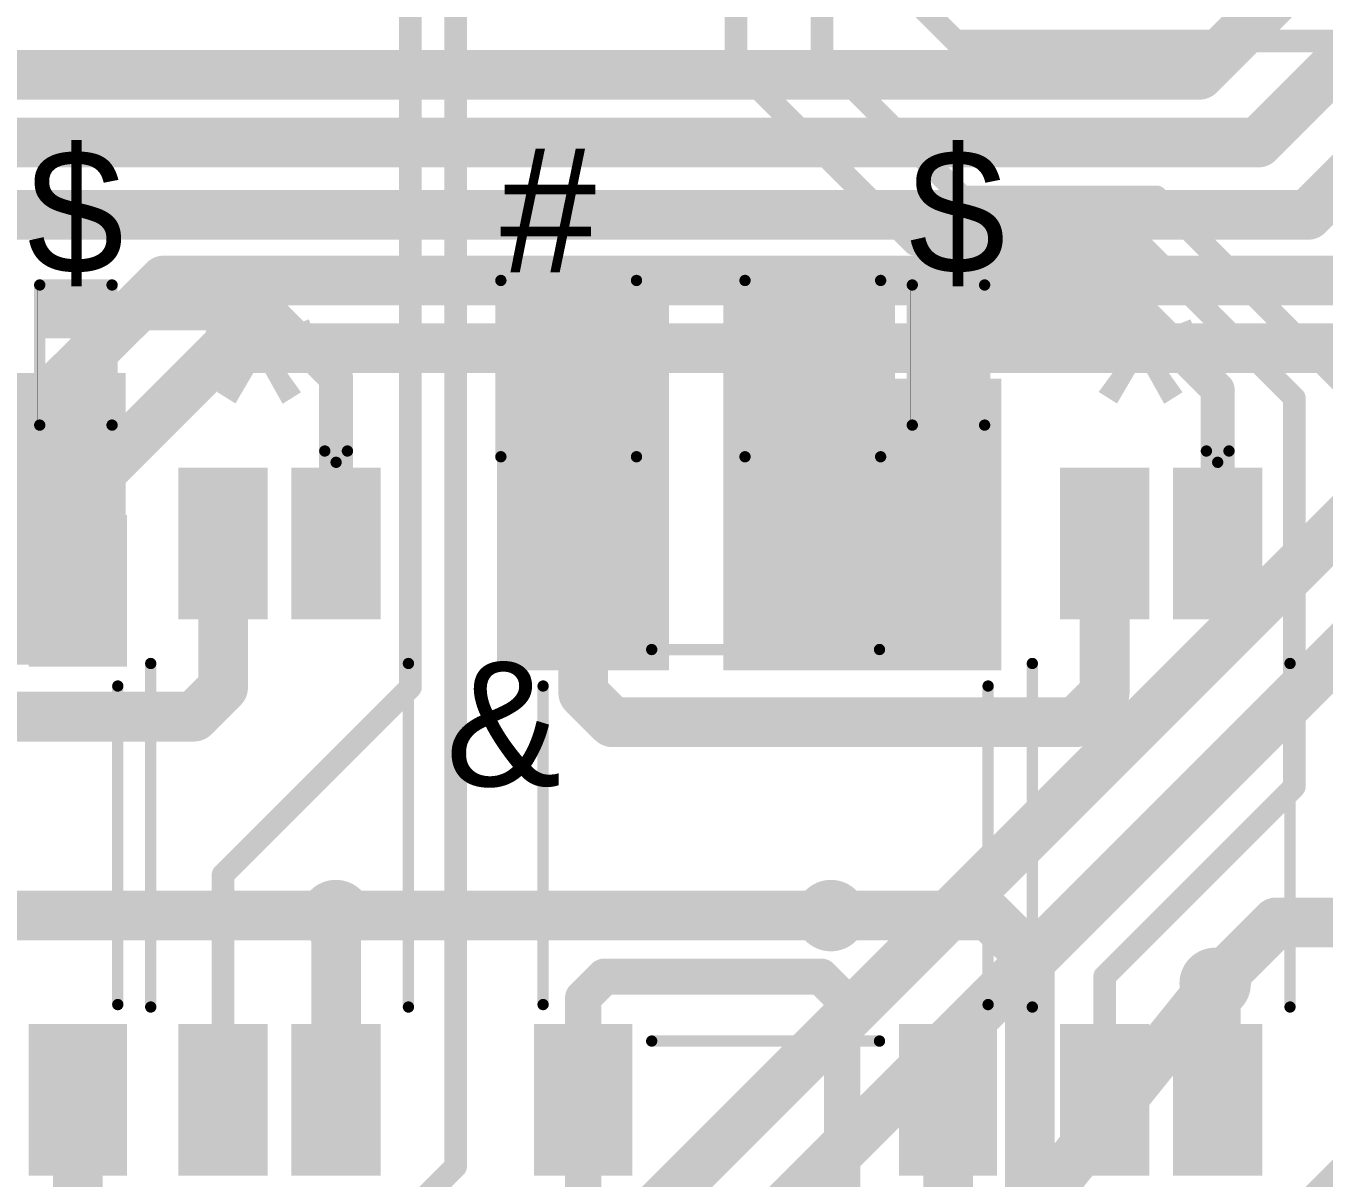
# Model space of a CAD drawing. Header units: millimetres. Extents: x -0.15 to 3.79, y -0.54 to 3.26.
# Drawn here: x 2.025 to 2.599, y 0.301 to 0.811 of the extents above; entities that cross this region are included whole.
import ezdxf

# ---------------------------------------------------------------- set-up
doc = ezdxf.new("R2010")
doc.units = ezdxf.units.MM
doc.header["$MEASUREMENT"] = 0
for name, color, linetype in [('BottomLayer', 5, 'Continuous'), ('BottomSolder', 6, 'Continuous'), ('TopLayer', 1, 'Continuous'), ('TopOverlay', 2, 'Continuous'), ('TopPaste', 8, 'Continuous'), ('TopSolder', 216, 'Continuous'), ('ViaHoleLayer', 16, 'Continuous')]:
    doc.layers.add(name, color=color, linetype=linetype)
doc.styles.add('Arial', font='', dxfattribs={"height": 0.2})
doc.styles.get('Arial').set_extended_font_data('Arial')

# ---------------------------------------------------------------- blocks, each defined once
blk = doc.blocks.new('C___1206_13')
at = {"layer": 'TopLayer'}
for points in [[(-0.08, 0.035), (-0.02, 0.035), (-0.02, -0.035), (-0.08, -0.035)], [(0.02, 0.035), (0.08, 0.035), (0.08, -0.035), (0.02, -0.035)]]:
    blk.add_hatch(color=1, dxfattribs=at).paths.add_polyline_path(points)
at = {"layer": 'TopPaste'}
for points in [[(-0.08, 0.035), (-0.02, 0.035), (-0.02, -0.035), (-0.08, -0.035)], [(0.02, 0.035), (0.08, 0.035), (0.08, -0.035), (0.02, -0.035)]]:
    blk.add_hatch(color=8, dxfattribs=at).paths.add_polyline_path(points)
at = {"layer": 'TopSolder'}
for points in [[(-0.084, 0.039), (-0.016, 0.039), (-0.016, -0.039), (-0.084, -0.039)], [(0.016, 0.039), (0.084, 0.039), (0.084, -0.039), (0.016, -0.039)]]:
    blk.add_hatch(color=216, dxfattribs=at).paths.add_polyline_path(points)
at = {"layer": 'TopOverlay', "const_width": 0.005}
for points in [[(-0.084, -0.039), (-0.084, 0.039)], [(-0.084, 0.039), (-0.024, 0.039)], [(0.024, 0.039), (0.084, 0.039)], [(0.084, -0.039), (0.084, 0.039)], [(-0.084, -0.039), (-0.024, -0.039)], [(0.024, -0.039), (0.084, -0.039)]]:
    blk.add_lwpolyline(points, dxfattribs=at)
at = {"layer": 'TopOverlay', "const_width": 0.0025}
for points in [[(-0.08525, 0.039, 1), (-0.08275, 0.039, 1)], [(-0.08525, 0.039, 1), (-0.08275, 0.039, 1)], [(-0.02525, 0.039, 1), (-0.02275, 0.039, 1)], [(0.02275, 0.039, 1), (0.02525, 0.039, 1)], [(0.08275, 0.039, 1), (0.08525, 0.039, 1)], [(0.08275, 0.039, 1), (0.08525, 0.039, 1)], [(-0.08525, -0.039, 1), (-0.08275, -0.039, 1)], [(-0.08525, -0.039, 1), (-0.08275, -0.039, 1)], [(-0.02525, -0.039, 1), (-0.02275, -0.039, 1)], [(0.02275, -0.039, 1), (0.02525, -0.039, 1)], [(0.08275, -0.039, 1), (0.08525, -0.039, 1)], [(0.08275, -0.039, 1), (0.08525, -0.039, 1)]]:
    blk.add_lwpolyline(points, format="xyb", close=True, dxfattribs=at)
blk = doc.blocks.new('SOP_4_1_27_________B____2_6___41')
at = {"layer": 'TopLayer'}
for points in [[(-0.15256, 0.04075), (-0.0935, 0.04075), (-0.0935, 0.00925), (-0.15256, 0.00925)], [(0.0935, 0.04075), (0.15256, 0.04075), (0.15256, 0.00925), (0.0935, 0.00925)], [(0.0935, 0.04075), (0.15256, 0.04075), (0.15256, 0.00925), (0.0935, 0.00925)], [(-0.15256, -0.00925), (-0.0935, -0.00925), (-0.0935, -0.04075), (-0.15256, -0.04075)], [(0.0935, -0.00925), (0.15256, -0.00925), (0.15256, -0.04075), (0.0935, -0.04075)]]:
    blk.add_hatch(color=1, dxfattribs=at).paths.add_polyline_path(points)
at = {"layer": 'TopPaste'}
for points in [[(-0.15256, 0.04075), (-0.0935, 0.04075), (-0.0935, 0.00925), (-0.15256, 0.00925)], [(0.0935, 0.04075), (0.15256, 0.04075), (0.15256, 0.00925), (0.0935, 0.00925)], [(0.0935, 0.04075), (0.15256, 0.04075), (0.15256, 0.00925), (0.0935, 0.00925)], [(-0.15256, -0.00925), (-0.0935, -0.00925), (-0.0935, -0.04075), (-0.15256, -0.04075)], [(0.0935, -0.00925), (0.15256, -0.00925), (0.15256, -0.04075), (0.0935, -0.04075)]]:
    blk.add_hatch(color=8, dxfattribs=at).paths.add_polyline_path(points)
at = {"layer": 'TopSolder'}
for points in [[(-0.15656, 0.04475), (-0.0895, 0.04475), (-0.0895, 0.00525), (-0.15656, 0.00525)], [(0.0895, 0.04475), (0.15656, 0.04475), (0.15656, 0.00525), (0.0895, 0.00525)], [(0.0895, 0.04475), (0.15656, 0.04475), (0.15656, 0.00525), (0.0895, 0.00525)], [(-0.15656, -0.00525), (-0.0895, -0.00525), (-0.0895, -0.04475), (-0.15656, -0.04475)], [(0.0895, -0.00525), (0.15656, -0.00525), (0.15656, -0.04475), (0.0895, -0.04475)]]:
    blk.add_hatch(color=216, dxfattribs=at).paths.add_polyline_path(points)
at = {"layer": 'TopOverlay', "const_width": 0.005}
for points in [[(0.082, 0.057), (-0.07, 0.057)], [(-0.159, 0.025), (-0.164, 0.03)], [(-0.164, 0.02), (-0.164, 0.03)], [(-0.164, 0.02), (-0.159, 0.025)], [(0.082, -0.057), (-0.07, -0.057)]]:
    blk.add_lwpolyline(points, dxfattribs=at)
at = {"layer": 'TopOverlay', "const_width": 0.0025}
for points in [[(-0.07125, 0.057, 1), (-0.06875, 0.057, 1)], [(0.08075, 0.057, 1), (0.08325, 0.057, 1)], [(-0.16525, 0.03, 1), (-0.16275, 0.03, 1)], [(-0.16525, 0.03, 1), (-0.16275, 0.03, 1)], [(-0.16025, 0.025, 1), (-0.15775, 0.025, 1)], [(-0.16025, 0.025, 1), (-0.15775, 0.025, 1)], [(-0.16525, 0.02, 1), (-0.16275, 0.02, 1)], [(-0.16525, 0.02, 1), (-0.16275, 0.02, 1)], [(-0.07125, -0.057, 1), (-0.06875, -0.057, 1)], [(0.08075, -0.057, 1), (0.08325, -0.057, 1)]]:
    blk.add_lwpolyline(points, format="xyb", close=True, dxfattribs=at)
blk = doc.blocks.new('SOP_4_1_27_________B____2_6___42')
at = {"layer": 'TopLayer'}
for points in [[(-0.15256, 0.04075), (-0.0935, 0.04075), (-0.0935, 0.00925), (-0.15256, 0.00925)], [(0.0935, 0.04075), (0.15256, 0.04075), (0.15256, 0.00925), (0.0935, 0.00925)], [(0.0935, 0.04075), (0.15256, 0.04075), (0.15256, 0.00925), (0.0935, 0.00925)], [(-0.15256, -0.00925), (-0.0935, -0.00925), (-0.0935, -0.04075), (-0.15256, -0.04075)], [(0.0935, -0.00925), (0.15256, -0.00925), (0.15256, -0.04075), (0.0935, -0.04075)]]:
    blk.add_hatch(color=1, dxfattribs=at).paths.add_polyline_path(points)
at = {"layer": 'TopPaste'}
for points in [[(-0.15256, 0.04075), (-0.0935, 0.04075), (-0.0935, 0.00925), (-0.15256, 0.00925)], [(0.0935, 0.04075), (0.15256, 0.04075), (0.15256, 0.00925), (0.0935, 0.00925)], [(0.0935, 0.04075), (0.15256, 0.04075), (0.15256, 0.00925), (0.0935, 0.00925)], [(-0.15256, -0.00925), (-0.0935, -0.00925), (-0.0935, -0.04075), (-0.15256, -0.04075)], [(0.0935, -0.00925), (0.15256, -0.00925), (0.15256, -0.04075), (0.0935, -0.04075)]]:
    blk.add_hatch(color=8, dxfattribs=at).paths.add_polyline_path(points)
at = {"layer": 'TopSolder'}
for points in [[(-0.15656, 0.04475), (-0.0895, 0.04475), (-0.0895, 0.00525), (-0.15656, 0.00525)], [(0.0895, 0.04475), (0.15656, 0.04475), (0.15656, 0.00525), (0.0895, 0.00525)], [(0.0895, 0.04475), (0.15656, 0.04475), (0.15656, 0.00525), (0.0895, 0.00525)], [(-0.15656, -0.00525), (-0.0895, -0.00525), (-0.0895, -0.04475), (-0.15656, -0.04475)], [(0.0895, -0.00525), (0.15656, -0.00525), (0.15656, -0.04475), (0.0895, -0.04475)]]:
    blk.add_hatch(color=216, dxfattribs=at).paths.add_polyline_path(points)
at = {"layer": 'TopOverlay', "const_width": 0.005}
for points in [[(0.082, 0.057), (-0.07, 0.057)], [(-0.159, 0.025), (-0.164, 0.03)], [(-0.164, 0.02), (-0.164, 0.03)], [(-0.164, 0.02), (-0.159, 0.025)], [(0.082, -0.057), (-0.07, -0.057)]]:
    blk.add_lwpolyline(points, dxfattribs=at)
at = {"layer": 'TopOverlay', "const_width": 0.0025}
for points in [[(-0.07125, 0.057, 1), (-0.06875, 0.057, 1)], [(0.08075, 0.057, 1), (0.08325, 0.057, 1)], [(-0.16525, 0.03, 1), (-0.16275, 0.03, 1)], [(-0.16525, 0.03, 1), (-0.16275, 0.03, 1)], [(-0.16025, 0.025, 1), (-0.15775, 0.025, 1)], [(-0.16025, 0.025, 1), (-0.15775, 0.025, 1)], [(-0.16525, 0.02, 1), (-0.16275, 0.02, 1)], [(-0.16525, 0.02, 1), (-0.16275, 0.02, 1)], [(-0.07125, -0.057, 1), (-0.06875, -0.057, 1)], [(0.08075, -0.057, 1), (0.08325, -0.057, 1)]]:
    blk.add_lwpolyline(points, format="xyb", close=True, dxfattribs=at)
blk = doc.blocks.new('R___0402_86')
at = {"layer": 'TopLayer'}
for points in [[(-0.0275, -0.0125), (-0.0275, 0.0125), (-0.0095, 0.0125), (-0.0095, -0.0125)], [(0.0095, -0.0125), (0.0095, 0.0125), (0.0275, 0.0125), (0.0275, -0.0125)]]:
    blk.add_hatch(color=1, dxfattribs=at).paths.add_polyline_path(points)
at = {"layer": 'TopPaste'}
for points in [[(-0.0275, -0.0125), (-0.0275, 0.0125), (-0.0095, 0.0125), (-0.0095, -0.0125)], [(0.0095, -0.0125), (0.0095, 0.0125), (0.0275, 0.0125), (0.0275, -0.0125)]]:
    blk.add_hatch(color=8, dxfattribs=at).paths.add_polyline_path(points)
at = {"layer": 'TopSolder'}
for points in [[(-0.02967, -0.01467), (-0.02967, 0.01467), (-0.00733, 0.01467), (-0.00733, -0.01467)], [(0.00733, -0.01467), (0.00733, 0.01467), (0.02967, 0.01467), (0.02967, -0.01467)]]:
    blk.add_hatch(color=216, dxfattribs=at).paths.add_polyline_path(points)
at = {"layer": 'TopOverlay'}
for points, const_width in [([(0.031, 0.016), (-0.031, 0.016)], 0.005), ([(-0.031, -0.016), (-0.031, 0.016)], 0.005), ([(0.031, -0.016), (0.031, 0.016)], 0.005), ([(0.031, -0.016), (-0.031, -0.016)], 0.005), ([(0.032, -0.017), (-0.032, -0.017)], 0.000127)]:
    blk.add_lwpolyline(points, dxfattribs=dict(at, const_width=const_width))
for points, const_width in [([(-0.03225, 0.016, 1), (-0.02975, 0.016, 1)], 0.0025), ([(-0.03225, 0.016, 1), (-0.02975, 0.016, 1)], 0.0025), ([(0.02975, 0.016, 1), (0.03225, 0.016, 1)], 0.0025), ([(0.02975, 0.016, 1), (0.03225, 0.016, 1)], 0.0025), ([(-0.03225, -0.016, 1), (-0.02975, -0.016, 1)], 0.0025), ([(-0.03225, -0.016, 1), (-0.02975, -0.016, 1)], 0.0025), ([(-0.03203, -0.017, 1), (-0.03197, -0.017, 1)], 0.0000635), ([(0.02975, -0.016, 1), (0.03225, -0.016, 1)], 0.0025), ([(0.02975, -0.016, 1), (0.03225, -0.016, 1)], 0.0025), ([(0.03197, -0.017, 1), (0.03203, -0.017, 1)], 0.0000635)]:
    blk.add_lwpolyline(points, format="xyb", close=True, dxfattribs=dict(at, const_width=const_width))
blk = doc.blocks.new('R___0402_87')
at = {"layer": 'TopLayer'}
for points in [[(-0.0275, -0.0125), (-0.0275, 0.0125), (-0.0095, 0.0125), (-0.0095, -0.0125)], [(0.0095, -0.0125), (0.0095, 0.0125), (0.0275, 0.0125), (0.0275, -0.0125)]]:
    blk.add_hatch(color=1, dxfattribs=at).paths.add_polyline_path(points)
at = {"layer": 'TopPaste'}
for points in [[(-0.0275, -0.0125), (-0.0275, 0.0125), (-0.0095, 0.0125), (-0.0095, -0.0125)], [(0.0095, -0.0125), (0.0095, 0.0125), (0.0275, 0.0125), (0.0275, -0.0125)]]:
    blk.add_hatch(color=8, dxfattribs=at).paths.add_polyline_path(points)
at = {"layer": 'TopSolder'}
for points in [[(-0.02967, -0.01467), (-0.02967, 0.01467), (-0.00733, 0.01467), (-0.00733, -0.01467)], [(0.00733, -0.01467), (0.00733, 0.01467), (0.02967, 0.01467), (0.02967, -0.01467)]]:
    blk.add_hatch(color=216, dxfattribs=at).paths.add_polyline_path(points)
at = {"layer": 'TopOverlay'}
for points, const_width in [([(0.031, 0.016), (-0.031, 0.016)], 0.005), ([(-0.031, -0.016), (-0.031, 0.016)], 0.005), ([(0.031, -0.016), (0.031, 0.016)], 0.005), ([(0.031, -0.016), (-0.031, -0.016)], 0.005), ([(0.032, -0.017), (-0.032, -0.017)], 0.000127)]:
    blk.add_lwpolyline(points, dxfattribs=dict(at, const_width=const_width))
for points, const_width in [([(-0.03225, 0.016, 1), (-0.02975, 0.016, 1)], 0.0025), ([(-0.03225, 0.016, 1), (-0.02975, 0.016, 1)], 0.0025), ([(0.02975, 0.016, 1), (0.03225, 0.016, 1)], 0.0025), ([(0.02975, 0.016, 1), (0.03225, 0.016, 1)], 0.0025), ([(-0.03225, -0.016, 1), (-0.02975, -0.016, 1)], 0.0025), ([(-0.03225, -0.016, 1), (-0.02975, -0.016, 1)], 0.0025), ([(-0.03203, -0.017, 1), (-0.03197, -0.017, 1)], 0.0000635), ([(0.02975, -0.016, 1), (0.03225, -0.016, 1)], 0.0025), ([(0.02975, -0.016, 1), (0.03225, -0.016, 1)], 0.0025), ([(0.03197, -0.017, 1), (0.03203, -0.017, 1)], 0.0000635)]:
    blk.add_lwpolyline(points, format="xyb", close=True, dxfattribs=dict(at, const_width=const_width))
blk = doc.blocks.new('ABS_182')
at = {"layer": 'TopLayer'}
for points in [[(-0.14213, 0.09843), (-0.08307, 0.09843), (-0.08307, 0.06299), (-0.14213, 0.06299)], [(0.08307, 0.09843), (0.14213, 0.09843), (0.14213, 0.06299), (0.08307, 0.06299)], [(-0.14213, -0.06299), (-0.08307, -0.06299), (-0.08307, -0.09843), (-0.14213, -0.09843)], [(0.08307, -0.06299), (0.14213, -0.06299), (0.14213, -0.09843), (0.08307, -0.09843)]]:
    blk.add_hatch(color=1, dxfattribs=at).paths.add_polyline_path(points)
at = {"layer": 'TopPaste'}
for points in [[(-0.14213, 0.09843), (-0.08307, 0.09843), (-0.08307, 0.06299), (-0.14213, 0.06299)], [(0.08307, 0.09843), (0.14213, 0.09843), (0.14213, 0.06299), (0.08307, 0.06299)], [(-0.14213, -0.06299), (-0.08307, -0.06299), (-0.08307, -0.09843), (-0.14213, -0.09843)], [(0.08307, -0.06299), (0.14213, -0.06299), (0.14213, -0.09843), (0.08307, -0.09843)]]:
    blk.add_hatch(color=8, dxfattribs=at).paths.add_polyline_path(points)
at = {"layer": 'TopSolder'}
for points in [[(-0.14613, 0.10243), (-0.07907, 0.10243), (-0.07907, 0.05899), (-0.14613, 0.05899)], [(0.07907, 0.10243), (0.14613, 0.10243), (0.14613, 0.05899), (0.07907, 0.05899)], [(-0.14613, -0.05899), (-0.07907, -0.05899), (-0.07907, -0.10243), (-0.14613, -0.10243)], [(0.07907, -0.05899), (0.14613, -0.05899), (0.14613, -0.10243), (0.07907, -0.10243)]]:
    blk.add_hatch(color=216, dxfattribs=at).paths.add_polyline_path(points)
at = {"layer": 'TopOverlay'}
for points, const_width in [([(0.07047, 0.09843), (-0.07047, 0.09843)], 0.005), ([(-0.155, 0.079), (-0.155, 0.089)], 0.00787), ([(-0.15, 0.084), (-0.155, 0.089)], 0.00787), ([(-0.155, 0.079), (-0.15, 0.084)], 0.00787), ([(-0.08661, -0.05039), (-0.08661, 0.05039)], 0.005), ([(0.08661, -0.05039), (0.08661, 0.05039)], 0.005), ([(0.07047, -0.09843), (-0.07047, -0.09843)], 0.005)]:
    blk.add_lwpolyline(points, dxfattribs=dict(at, const_width=const_width))
for points, const_width in [([(-0.07172, 0.09843, 1), (-0.06922, 0.09843, 1)], 0.0025), ([(0.06922, 0.09843, 1), (0.07172, 0.09843, 1)], 0.0025), ([(-0.15697, 0.089, 1), (-0.15303, 0.089, 1)], 0.00394), ([(-0.15697, 0.089, 1), (-0.15303, 0.089, 1)], 0.00394), ([(-0.15197, 0.084, 1), (-0.14803, 0.084, 1)], 0.00394), ([(-0.15197, 0.084, 1), (-0.14803, 0.084, 1)], 0.00394), ([(-0.15697, 0.079, 1), (-0.15303, 0.079, 1)], 0.00394), ([(-0.15697, 0.079, 1), (-0.15303, 0.079, 1)], 0.00394), ([(-0.08786, 0.05039, 1), (-0.08536, 0.05039, 1)], 0.0025), ([(0.08536, 0.05039, 1), (0.08786, 0.05039, 1)], 0.0025), ([(-0.08786, -0.05039, 1), (-0.08536, -0.05039, 1)], 0.0025), ([(0.08536, -0.05039, 1), (0.08786, -0.05039, 1)], 0.0025), ([(-0.07172, -0.09843, 1), (-0.06922, -0.09843, 1)], 0.0025), ([(0.06922, -0.09843, 1), (0.07172, -0.09843, 1)], 0.0025)]:
    blk.add_lwpolyline(points, format="xyb", close=True, dxfattribs=dict(at, const_width=const_width))
blk = doc.blocks.new('ABS_183')
at = {"layer": 'TopLayer'}
for points in [[(-0.14213, 0.09843), (-0.08307, 0.09843), (-0.08307, 0.06299), (-0.14213, 0.06299)], [(0.08307, 0.09843), (0.14213, 0.09843), (0.14213, 0.06299), (0.08307, 0.06299)], [(-0.14213, -0.06299), (-0.08307, -0.06299), (-0.08307, -0.09843), (-0.14213, -0.09843)], [(0.08307, -0.06299), (0.14213, -0.06299), (0.14213, -0.09843), (0.08307, -0.09843)]]:
    blk.add_hatch(color=1, dxfattribs=at).paths.add_polyline_path(points)
at = {"layer": 'TopPaste'}
for points in [[(-0.14213, 0.09843), (-0.08307, 0.09843), (-0.08307, 0.06299), (-0.14213, 0.06299)], [(0.08307, 0.09843), (0.14213, 0.09843), (0.14213, 0.06299), (0.08307, 0.06299)], [(-0.14213, -0.06299), (-0.08307, -0.06299), (-0.08307, -0.09843), (-0.14213, -0.09843)], [(0.08307, -0.06299), (0.14213, -0.06299), (0.14213, -0.09843), (0.08307, -0.09843)]]:
    blk.add_hatch(color=8, dxfattribs=at).paths.add_polyline_path(points)
at = {"layer": 'TopSolder'}
for points in [[(-0.14613, 0.10243), (-0.07907, 0.10243), (-0.07907, 0.05899), (-0.14613, 0.05899)], [(0.07907, 0.10243), (0.14613, 0.10243), (0.14613, 0.05899), (0.07907, 0.05899)], [(-0.14613, -0.05899), (-0.07907, -0.05899), (-0.07907, -0.10243), (-0.14613, -0.10243)], [(0.07907, -0.05899), (0.14613, -0.05899), (0.14613, -0.10243), (0.07907, -0.10243)]]:
    blk.add_hatch(color=216, dxfattribs=at).paths.add_polyline_path(points)
at = {"layer": 'TopOverlay'}
for points, const_width in [([(0.07047, 0.09843), (-0.07047, 0.09843)], 0.005), ([(-0.155, 0.079), (-0.155, 0.089)], 0.00787), ([(-0.15, 0.084), (-0.155, 0.089)], 0.00787), ([(-0.155, 0.079), (-0.15, 0.084)], 0.00787), ([(-0.08661, -0.05039), (-0.08661, 0.05039)], 0.005), ([(0.08661, -0.05039), (0.08661, 0.05039)], 0.005), ([(0.07047, -0.09843), (-0.07047, -0.09843)], 0.005)]:
    blk.add_lwpolyline(points, dxfattribs=dict(at, const_width=const_width))
for points, const_width in [([(-0.07172, 0.09843, 1), (-0.06922, 0.09843, 1)], 0.0025), ([(0.06922, 0.09843, 1), (0.07172, 0.09843, 1)], 0.0025), ([(-0.15697, 0.089, 1), (-0.15303, 0.089, 1)], 0.00394), ([(-0.15697, 0.089, 1), (-0.15303, 0.089, 1)], 0.00394), ([(-0.15197, 0.084, 1), (-0.14803, 0.084, 1)], 0.00394), ([(-0.15197, 0.084, 1), (-0.14803, 0.084, 1)], 0.00394), ([(-0.15697, 0.079, 1), (-0.15303, 0.079, 1)], 0.00394), ([(-0.15697, 0.079, 1), (-0.15303, 0.079, 1)], 0.00394), ([(-0.08786, 0.05039, 1), (-0.08536, 0.05039, 1)], 0.0025), ([(0.08536, 0.05039, 1), (0.08786, 0.05039, 1)], 0.0025), ([(-0.08786, -0.05039, 1), (-0.08536, -0.05039, 1)], 0.0025), ([(0.08536, -0.05039, 1), (0.08786, -0.05039, 1)], 0.0025), ([(-0.07172, -0.09843, 1), (-0.06922, -0.09843, 1)], 0.0025), ([(0.06922, -0.09843, 1), (0.07172, -0.09843, 1)], 0.0025)]:
    blk.add_lwpolyline(points, format="xyb", close=True, dxfattribs=dict(at, const_width=const_width))

msp = doc.modelspace()

# ---------------------------------------------------------------- hatches: boundary and pattern name
at = {"layer": 'BottomLayer'}
h = msp.add_hatch(color=5, dxfattribs=at)
edge = h.paths.add_edge_path()
edge.add_arc((2.162, 0.417), 0.01181, 0, 360)
h = msp.add_hatch(color=5, dxfattribs=at)
edge = h.paths.add_edge_path()
edge.add_arc((2.381, 0.417), 0.01181, 0, 360)
h = msp.add_hatch(color=5, dxfattribs=at)
edge = h.paths.add_edge_path()
edge.add_arc((2.551, 0.387), 0.01181, 0, 360)
at = {"layer": 'BottomSolder'}
h = msp.add_hatch(color=6, dxfattribs=at)
edge = h.paths.add_edge_path()
edge.add_arc((2.162, 0.417), 0.01581, 0, 360)
h = msp.add_hatch(color=6, dxfattribs=at)
edge = h.paths.add_edge_path()
edge.add_arc((2.381, 0.417), 0.01581, 0, 360)
h = msp.add_hatch(color=6, dxfattribs=at)
edge = h.paths.add_edge_path()
edge.add_arc((2.551, 0.387), 0.01581, 0, 360)
at = {"layer": 'TopLayer'}
for points in [[(2.23335, 0.52552), (2.30935, 0.52552), (2.30935, 0.69552), (2.23335, 0.69552)], [(2.33335, 0.52552), (2.40935, 0.52552), (2.40935, 0.69552), (2.33335, 0.69552)], [(2.008, 0.528), (2.069, 0.528), (2.069, 0.657), (2.008, 0.657)], [(2.39535, 0.52552), (2.45635, 0.52552), (2.45635, 0.65452), (2.39535, 0.65452)]]:
    msp.add_hatch(color=1, dxfattribs=at).paths.add_polyline_path(points)
h = msp.add_hatch(color=1, dxfattribs=at)
edge = h.paths.add_edge_path()
edge.add_arc((2.162, 0.417), 0.01181, 0, 360)
h = msp.add_hatch(color=1, dxfattribs=at)
edge = h.paths.add_edge_path()
edge.add_arc((2.381, 0.417), 0.01181, 0, 360)
h = msp.add_hatch(color=1, dxfattribs=at)
edge = h.paths.add_edge_path()
edge.add_arc((2.551, 0.387), 0.01181, 0, 360)
at = {"layer": 'TopSolder'}
h = msp.add_hatch(color=216, dxfattribs=at)
edge = h.paths.add_edge_path()
edge.add_arc((2.162, 0.417), 0.01581, 0, 360)
h = msp.add_hatch(color=216, dxfattribs=at)
edge = h.paths.add_edge_path()
edge.add_arc((2.381, 0.417), 0.01581, 0, 360)
h = msp.add_hatch(color=216, dxfattribs=at)
edge = h.paths.add_edge_path()
edge.add_arc((2.551, 0.387), 0.01581, 0, 360)
at = {"layer": 'ViaHoleLayer'}
h = msp.add_hatch(color=16, dxfattribs=at)
edge = h.paths.add_edge_path()
edge.add_arc((2.162, 0.417), 0.00591, 0, 360)
h = msp.add_hatch(color=16, dxfattribs=at)
edge = h.paths.add_edge_path()
edge.add_arc((2.381, 0.417), 0.00591, 0, 360)
h = msp.add_hatch(color=16, dxfattribs=at)
edge = h.paths.add_edge_path()
edge.add_arc((2.551, 0.387), 0.00591, 0, 360)

# ---------------------------------------------------------------- linework, layer by layer
at = {"layer": 'BottomLayer', "const_width": 0.022}
for points in [[(2.544, 0.789), (2.654, 0.899)], [(2.57, 0.759), (2.687, 0.876)], [(2.592, 0.727), (2.722, 0.857)], [(2.219, 0.203), (2.865, 0.849)], [(1.73142, 0.789), (2.544, 0.789)], [(1.859, 0.759), (2.57, 0.759)], [(1.876, 0.727), (2.592, 0.727)], [(2.27045, 0.19811), (2.78933, 0.717)], [(1.837, 0.449), (2.086, 0.698)], [(2.086, 0.698), (2.616, 0.698)], [(1.87961, 0.43455), (2.11306, 0.668)], [(2.11306, 0.668), (2.63837, 0.668)], [(1.947, 0.417), (2.162, 0.417)], [(2.162, 0.417), (2.381, 0.417)], [(2.551, 0.387), (2.578, 0.414)], [(2.578, 0.414), (2.747, 0.414)], [(2.469, 0.285), (2.551, 0.387)]]:
    msp.add_lwpolyline(points, dxfattribs=at)
at = {"layer": 'BottomLayer', "const_width": 0.011}
for points in [[(2.5385, 0.789, 1), (2.5495, 0.789, 1)], [(2.5385, 0.789, 1), (2.5495, 0.789, 1)], [(2.5645, 0.759, 1), (2.5755, 0.759, 1)], [(2.5645, 0.759, 1), (2.5755, 0.759, 1)], [(2.5865, 0.727, 1), (2.5975, 0.727, 1)], [(2.5865, 0.727, 1), (2.5975, 0.727, 1)], [(2.0805, 0.698, 1), (2.0915, 0.698, 1)], [(2.0805, 0.698, 1), (2.0915, 0.698, 1)], [(2.10756, 0.668, 1), (2.11856, 0.668, 1)], [(2.10756, 0.668, 1), (2.11856, 0.668, 1)], [(2.1565, 0.417, 1), (2.1675, 0.417, 1)], [(2.1565, 0.417, 1), (2.1675, 0.417, 1)], [(2.3755, 0.417, 1), (2.3865, 0.417, 1)], [(2.5725, 0.414, 1), (2.5835, 0.414, 1)], [(2.5725, 0.414, 1), (2.5835, 0.414, 1)], [(2.5455, 0.387, 1), (2.5565, 0.387, 1)], [(2.5455, 0.387, 1), (2.5565, 0.387, 1)]]:
    msp.add_lwpolyline(points, format="xyb", close=True, dxfattribs=at)
at = {"layer": 'TopLayer'}
for points, const_width in [([(2.195, 0.518), (2.195, 1.271)], 0.01), ([(2.339, 0.793), (2.339, 0.888)], 0.01), ([(2.377, 0.797), (2.377, 0.877)], 0.01), ([(2.404, 0.836), (2.436, 0.804)], 0.01), ([(2.215, 0.30594), (2.215, 0.824)], 0.01), ([(2.436, 0.804), (2.948, 0.804)], 0.01), ([(2.377, 0.797), (2.439, 0.735)], 0.01), ([(2.339, 0.793), (2.418, 0.714)], 0.01), ([(2.439, 0.735), (2.525, 0.735)], 0.01), ([(2.525, 0.735), (2.608, 0.652)], 0.01), ([(2.418, 0.714), (2.518, 0.714)], 0.01), ([(2.518, 0.714), (2.586, 0.646)], 0.01), ([(2.043, 0.6835), (2.1335, 0.6835)], 0.015), ([(2.1335, 0.6835), (2.16211, 0.65489)], 0.015), ([(2.433, 0.6835), (2.51837, 0.6835)], 0.015), ([(2.51837, 0.6835), (2.55211, 0.64975)], 0.015), ([(2.16211, 0.58157), (2.16211, 0.65489)], 0.015), ([(2.55211, 0.58157), (2.55211, 0.64975)], 0.015), ([(2.586, 0.474), (2.586, 0.646)], 0.01), ([(2.11211, 0.51789), (2.11211, 0.58157)], 0.022), ([(2.50211, 0.51541), (2.50211, 0.58157)], 0.022), ([(2.26804, 0.55822), (2.27146, 0.5548)], 0.022), ([(2.27146, 0.51541), (2.27146, 0.5548)], 0.022), ([(2.09922, 0.505), (2.11211, 0.51789)], 0.022), ([(2.11211, 0.43511), (2.195, 0.518)], 0.01), ([(2.27146, 0.51541), (2.28435, 0.50252)], 0.022), ([(2.48922, 0.50252), (2.50211, 0.51541)], 0.022), ([(1.897, 0.505), (2.09922, 0.505)], 0.022), ([(2.28435, 0.50252), (2.48922, 0.50252)], 0.022), ([(2.50211, 0.39011), (2.586, 0.474)], 0.01), ([(2.11211, 0.3355), (2.11211, 0.43511)], 0.01), ([(2.16211, 0.3355), (2.16211, 0.41689)], 0.022), ([(2.381, 0.417), (2.45089, 0.417)], 0.022), ([(2.45089, 0.417), (2.469, 0.39889)], 0.022), ([(2.469, 0.285), (2.469, 0.39889)], 0.022), ([(2.2714, 0.38063), (2.28078, 0.39)], 0.016), ([(2.28078, 0.39), (2.37663, 0.39)], 0.016), ([(2.37663, 0.39), (2.386, 0.38063)], 0.016), ([(2.551, 0.387), (2.55131, 0.38669)], 0.022), ([(2.55131, 0.33631), (2.55131, 0.38669)], 0.022), ([(2.50211, 0.3355), (2.50211, 0.39011)], 0.01), ([(2.2714, 0.2549), (2.2714, 0.38063)], 0.016), ([(2.386, 0.245), (2.386, 0.38063)], 0.016), ([(2.04782, 0.25626), (2.04782, 0.3355)], 0.022), ([(2.43282, 0.25626), (2.43282, 0.3355)], 0.022), ([(2.55131, 0.33631), (2.55211, 0.3355)], 0.022), ([(2.15243, 0.24337), (2.215, 0.30594)], 0.01), ([(2.53743, 0.23637), (2.608, 0.30694)], 0.01)]:
    msp.add_lwpolyline(points, dxfattribs=dict(at, const_width=const_width))
for points, const_width in [([(2.4335, 0.804, 1), (2.4385, 0.804, 1)], 0.005), ([(2.4335, 0.804, 1), (2.4385, 0.804, 1)], 0.005), ([(2.3745, 0.797, 1), (2.3795, 0.797, 1)], 0.005), ([(2.3745, 0.797, 1), (2.3795, 0.797, 1)], 0.005), ([(2.3365, 0.793, 1), (2.3415, 0.793, 1)], 0.005), ([(2.3365, 0.793, 1), (2.3415, 0.793, 1)], 0.005), ([(2.4365, 0.735, 1), (2.4415, 0.735, 1)], 0.005), ([(2.4365, 0.735, 1), (2.4415, 0.735, 1)], 0.005), ([(2.5225, 0.735, 1), (2.5275, 0.735, 1)], 0.005), ([(2.5225, 0.735, 1), (2.5275, 0.735, 1)], 0.005), ([(2.4155, 0.714, 1), (2.4205, 0.714, 1)], 0.005), ([(2.4155, 0.714, 1), (2.4205, 0.714, 1)], 0.005), ([(2.5155, 0.714, 1), (2.5205, 0.714, 1)], 0.005), ([(2.5155, 0.714, 1), (2.5205, 0.714, 1)], 0.005), ([(2.03925, 0.6835, 1), (2.04675, 0.6835, 1)], 0.0075), ([(2.12975, 0.6835, 1), (2.13725, 0.6835, 1)], 0.0075), ([(2.12975, 0.6835, 1), (2.13725, 0.6835, 1)], 0.0075), ([(2.42925, 0.6835, 1), (2.43675, 0.6835, 1)], 0.0075), ([(2.51462, 0.6835, 1), (2.52212, 0.6835, 1)], 0.0075), ([(2.51462, 0.6835, 1), (2.52212, 0.6835, 1)], 0.0075), ([(2.15836, 0.65489, 1), (2.16586, 0.65489, 1)], 0.0075), ([(2.15836, 0.65489, 1), (2.16586, 0.65489, 1)], 0.0075), ([(2.54836, 0.64975, 1), (2.55586, 0.64975, 1)], 0.0075), ([(2.54836, 0.64975, 1), (2.55586, 0.64975, 1)], 0.0075), ([(2.5835, 0.646, 1), (2.5885, 0.646, 1)], 0.005), ([(2.5835, 0.646, 1), (2.5885, 0.646, 1)], 0.005), ([(2.10661, 0.58157, 1), (2.11761, 0.58157, 1)], 0.011), ([(2.49661, 0.58157, 1), (2.50761, 0.58157, 1)], 0.011), ([(2.15836, 0.58157, 1), (2.16586, 0.58157, 1)], 0.0075), ([(2.54836, 0.58157, 1), (2.55586, 0.58157, 1)], 0.0075), ([(2.26254, 0.55822, 1), (2.27354, 0.55822, 1)], 0.011), ([(2.26596, 0.5548, 1), (2.27696, 0.5548, 1)], 0.011), ([(2.26596, 0.5548, 1), (2.27696, 0.5548, 1)], 0.011), ([(2.10661, 0.51789, 1), (2.11761, 0.51789, 1)], 0.011), ([(2.10661, 0.51789, 1), (2.11761, 0.51789, 1)], 0.011), ([(2.1925, 0.518, 1), (2.1975, 0.518, 1)], 0.005), ([(2.1925, 0.518, 1), (2.1975, 0.518, 1)], 0.005), ([(2.26596, 0.51541, 1), (2.27696, 0.51541, 1)], 0.011), ([(2.26596, 0.51541, 1), (2.27696, 0.51541, 1)], 0.011), ([(2.49661, 0.51541, 1), (2.50761, 0.51541, 1)], 0.011), ([(2.49661, 0.51541, 1), (2.50761, 0.51541, 1)], 0.011), ([(2.09372, 0.505, 1), (2.10472, 0.505, 1)], 0.011), ([(2.09372, 0.505, 1), (2.10472, 0.505, 1)], 0.011), ([(2.27885, 0.50252, 1), (2.28985, 0.50252, 1)], 0.011), ([(2.27885, 0.50252, 1), (2.28985, 0.50252, 1)], 0.011), ([(2.48372, 0.50252, 1), (2.49472, 0.50252, 1)], 0.011), ([(2.48372, 0.50252, 1), (2.49472, 0.50252, 1)], 0.011), ([(2.5835, 0.474, 1), (2.5885, 0.474, 1)], 0.005), ([(2.5835, 0.474, 1), (2.5885, 0.474, 1)], 0.005), ([(2.10961, 0.43511, 1), (2.11461, 0.43511, 1)], 0.005), ([(2.10961, 0.43511, 1), (2.11461, 0.43511, 1)], 0.005), ([(2.15661, 0.41689, 1), (2.16761, 0.41689, 1)], 0.011), ([(2.3755, 0.417, 1), (2.3865, 0.417, 1)], 0.011), ([(2.44539, 0.417, 1), (2.45639, 0.417, 1)], 0.011), ([(2.44539, 0.417, 1), (2.45639, 0.417, 1)], 0.011), ([(2.4635, 0.39889, 1), (2.4745, 0.39889, 1)], 0.011), ([(2.4635, 0.39889, 1), (2.4745, 0.39889, 1)], 0.011), ([(2.27678, 0.39, 1), (2.28478, 0.39, 1)], 0.008), ([(2.27678, 0.39, 1), (2.28478, 0.39, 1)], 0.008), ([(2.37263, 0.39, 1), (2.38063, 0.39, 1)], 0.008), ([(2.37263, 0.39, 1), (2.38063, 0.39, 1)], 0.008), ([(2.5455, 0.387, 1), (2.5565, 0.387, 1)], 0.011), ([(2.54581, 0.38669, 1), (2.55681, 0.38669, 1)], 0.011), ([(2.54581, 0.38669, 1), (2.55681, 0.38669, 1)], 0.011), ([(2.49961, 0.39011, 1), (2.50461, 0.39011, 1)], 0.005), ([(2.49961, 0.39011, 1), (2.50461, 0.39011, 1)], 0.005), ([(2.2674, 0.38063, 1), (2.2754, 0.38063, 1)], 0.008), ([(2.2674, 0.38063, 1), (2.2754, 0.38063, 1)], 0.008), ([(2.382, 0.38063, 1), (2.39, 0.38063, 1)], 0.008), ([(2.382, 0.38063, 1), (2.39, 0.38063, 1)], 0.008), ([(2.04232, 0.3355, 1), (2.05332, 0.3355, 1)], 0.011), ([(2.15661, 0.3355, 1), (2.16761, 0.3355, 1)], 0.011), ([(2.42732, 0.3355, 1), (2.43832, 0.3355, 1)], 0.011), ([(2.54581, 0.33631, 1), (2.55681, 0.33631, 1)], 0.011), ([(2.54581, 0.33631, 1), (2.55681, 0.33631, 1)], 0.011), ([(2.54661, 0.3355, 1), (2.55761, 0.3355, 1)], 0.011), ([(2.10961, 0.3355, 1), (2.11461, 0.3355, 1)], 0.005), ([(2.49961, 0.3355, 1), (2.50461, 0.3355, 1)], 0.005), ([(2.2125, 0.30594, 1), (2.2175, 0.30594, 1)], 0.005), ([(2.2125, 0.30594, 1), (2.2175, 0.30594, 1)], 0.005)]:
    msp.add_lwpolyline(points, format="xyb", close=True, dxfattribs=dict(at, const_width=const_width))

# ---------------------------------------------------------------- block references
at = {"rotation": 270}
for name, p in [('R___0402_87', (2.047, 0.665)), ('R___0402_86', (2.433, 0.665)), ('SOP_4_1_27_________B____2_6___42', (2.13711, 0.45854)), ('SOP_4_1_27_________B____2_6___41', (2.52711, 0.45854)), ('ABS_183', (1.96711, 0.4481)), ('ABS_182', (2.35211, 0.4481))]:
    msp.add_blockref(name, p, dxfattribs=at)
msp.add_blockref('C___1206_13', (2.319, 0.659))

# ---------------------------------------------------------------- texts
at = {"layer": 'TopOverlay', "style": 'Arial'}
for s, height, p in [('$', 0.055, (2.0255, 0.70094)), ('$', 0.055, (2.4155, 0.70094)), ('#', 0.055, (2.2345, 0.70159)), ('*', 0.1, (2.101, 0.59445)), ('*', 0.1, (2.491, 0.59445)), ('&', 0.055, (2.2105, 0.47432))]:
    msp.add_text(s, height=height, dxfattribs=at).set_placement(p)

doc.saveas('drawing.dxf')
